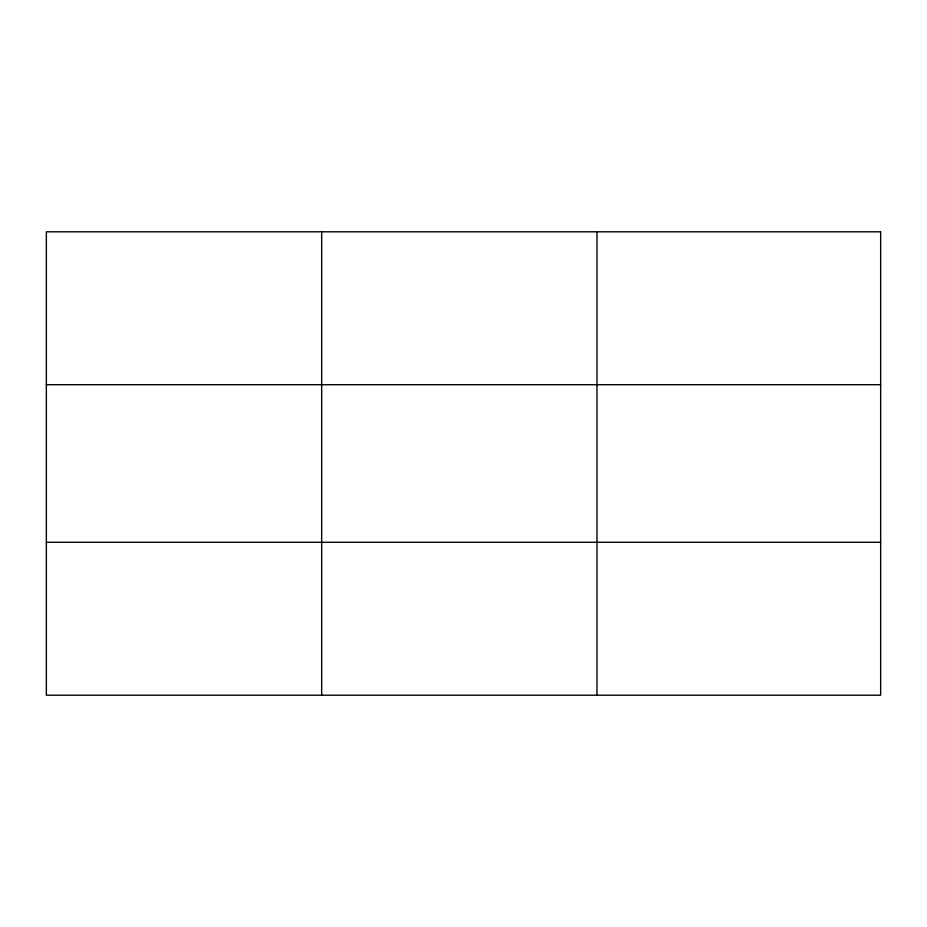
<?xml version="1.0" encoding="UTF-8"?>
<svg xmlns="http://www.w3.org/2000/svg" width="927" height="927" viewBox="0 0 927 927"><rect width="100%" height="100%" fill="white"/><g stroke="black" fill="none" stroke-linecap="round" stroke-linejoin="round"><path stroke-width="1.39" d="M321.669 231.796L321.669 695.204M596.988 231.796L596.988 695.204M46.35 384.717L880.65 384.717M46.35 542.283L880.65 542.283M880.65 231.796L880.65 695.204L46.35 695.204L46.35 231.796L880.65 231.796"/></g></svg>
